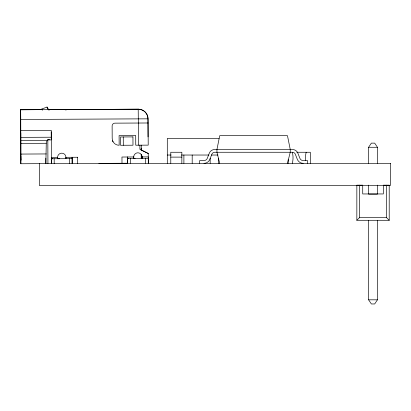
<?xml version="1.0" encoding="UTF-8"?>
<svg xmlns="http://www.w3.org/2000/svg" width="411" height="411" viewBox="0 0 411 411"><rect width="100%" height="100%" fill="white"/><g stroke="black" fill="none" stroke-linecap="round" stroke-linejoin="round"><path stroke-width="0.62" d="M138.204 109.583L138.204 109.187L48.046 109.634M141.893 158.312L141.887 157.454M42.338 109.66L20.55 109.768L20.576 116.344M51.252 131.88L51.283 139.915L47.825 139.935L46.71 141.302L46.273 142.576L45.862 163.635M287.474 163.331L290.243 152.265L290.243 149.501L287.474 135.671L219.71 135.671L216.946 149.501L216.946 152.265L219.71 163.331M368.6 163.316L368.6 147.277L371.364 143.126L374.683 143.126L377.452 147.277L377.452 163.316M377.452 220.296L377.452 299.814L374.683 303.965L371.364 303.965L368.6 299.814L368.6 220.296M356.846 220.296L356.846 185.166L362.723 185.166L362.723 193.951L383.329 193.951L383.329 185.166L389.207 185.166L389.207 220.296L356.846 220.296L359.61 217.527L359.61 185.166M20.55 109.768L138.332 109.192A9.689 9.689 0 0 1 148.068 118.836L148.207 145.134L135.753 145.196L135.707 135.507L119.098 135.589L119.154 145.278A6.92 6.92 0 0 1 112.188 138.394L112.126 125.936A2.769 2.769 0 0 1 114.885 123.151L148.099 122.987M20.74 119.462L147.842 118.83M20.791 130.518L51.247 130.364L51.406 163.373M51.277 137.217L20.822 137.366L20.802 132.897M47.666 139.545L49.587 139.535M47.424 140.336L20.833 140.464L20.735 118.085M20.848 143.403L46.222 143.275M20.899 154.068L46.273 153.94M77.679 157.249L65.914 157.305A4.151 4.151 0 0 0 61.732 153.175A4.151 4.151 0 0 0 57.597 157.346L51.38 157.377L51.426 163.069M142.052 158.317L142.042 156.93A4.151 4.151 0 0 0 137.87 152.8A4.151 4.151 0 0 0 133.734 156.971L121.964 157.028L122 163.259M65.837 158.692L65.914 157.305L65.909 158.507M72.187 163.583L72.166 158.661L51.385 158.764L52.793 158.754M148.32 163.208L148.294 158.286L127.518 158.389L127.508 157.002M59.703 158.723L57.622 158.733L57.607 157.346L57.607 158.548M128.345 158.384L127.533 158.389L127.554 163.311M135.127 158.348L133.75 158.358L133.734 156.971M141.523 158.312L141.887 158.312M20.771 154.063L20.827 163.753L39.461 163.665M98.892 163.373L127.621 163.229M219.104 138.435L167.298 138.435L167.298 163.331M368.6 147.277L377.452 147.277M296.742 152.265L310.32 152.265L310.32 163.331M167.298 155.034L171.125 155.034M181.338 155.034L208.886 155.034M211.398 155.034L217.974 155.034M170.781 157.11L181.847 157.11M359.61 217.527L386.438 217.527L389.207 220.296M368.6 299.814L377.452 299.814M46.988 107.035L46.977 107.035A8.307 8.307 0 0 0 48.966 110.04M63.751 109.557L66.135 109.886M41.901 109.023L41.912 109.023A13.84 13.84 0 0 0 42.343 110.035M141.266 145.17L141.292 150.133M20.827 163.753L20.904 156.195M64.938 109.639L66.099 109.886M148.253 153.442L139.92 149.327L139.899 145.175M141.168 150.01L148.109 153.437M20.678 109.773L20.725 117.33M148.279 158.286L148.268 156.899L142.042 156.93L142.036 158.132M72.151 158.661L72.141 157.274L72.166 163.27M148.299 163.403L148.243 153.442M127.538 163.506L127.497 157.002M20.709 114.69L20.571 113.231L20.571 115.455M20.797 158.831L20.915 160.295L20.91 158.071M20.725 116.734L20.73 118.383M20.668 134.916L20.689 138.014M20.653 131.726L20.709 142.324M148.022 136.904L147.945 118.83A9.689 9.689 0 0 0 146.619 113.991M145.53 158.302L145.556 163.224M141.903 158.127L141.887 156.925A4.151 4.151 0 0 0 141.518 155.24M141.312 154.474L141.348 158.292M141.179 148.268L141.189 150.128M141.209 154.474L141.209 158.286M138.533 145.186L138.204 109.187A9.689 9.689 0 0 1 143.449 110.703M133.729 156.971L133.734 158.173M130.302 158.374L130.328 163.295M123.264 136.955L123.305 145.258M77.669 157.249L77.71 163.475M69.402 158.672L69.423 163.593M54.175 158.749L54.201 163.67M47.825 139.935L47.938 163.624M45.832 158.153L45.852 163.254M20.833 141.05L20.92 158.091M20.817 138.019L20.771 155.44M20.565 115.434L20.648 132.023M386.438 185.166L386.438 217.527M377.452 185.13L377.452 194.115L368.6 194.115L368.6 185.13M307.526 163.331L307.526 160.562L302.85 160.542A3.56 3.56 0 0 1 300.035 158.62L297.687 152.733A5.934 5.934 0 0 0 292.992 149.527L214.193 149.527A5.934 5.934 0 0 0 209.497 152.733L207.149 158.62A3.56 3.56 0 0 1 204.334 160.542L199.659 160.562L199.659 163.331M288.193 159.643L288.193 163.331M218.467 158.225L218.467 163.331M210.17 158.225L210.17 163.331M192.189 155.034L192.189 163.331M183.892 155.034L183.892 163.331M181.847 163.331L181.847 152.265L170.781 152.265L170.781 163.331M49.068 110.045A8.307 8.307 0 0 1 47.08 107.04L41.804 109.018A13.84 13.84 0 0 0 42.251 110.03M143.835 110.96A9.689 9.689 0 0 1 146.378 113.6M112.979 141.841A6.92 6.92 0 0 1 112.465 140.752M141.194 154.634A4.151 4.151 0 0 1 141.893 156.925M203.979 163.331A6.329 6.329 0 0 0 209.872 159.304L211.835 154.279A3.165 3.165 0 0 1 214.783 152.265L292.401 152.265A3.165 3.165 0 0 1 295.35 154.279L297.312 159.304A6.329 6.329 0 0 0 303.205 163.331M292.344 152.265A22.471 22.471 0 0 1 292.344 163.331M305.656 160.588A22.471 22.471 0 0 1 306.174 152.265M132.943 136.904L120.49 136.966L120.536 145.273L132.984 145.211L132.943 136.904M390.45 163.331L39.317 163.331L39.317 185.459L390.45 185.459L390.45 163.331M81.291 109.475L81.26 109.47A8.323 8.318 -84 0 0 80.628 109.501A8.323 8.318 -84.3 0 1 81.291 109.475"/></g></svg>
